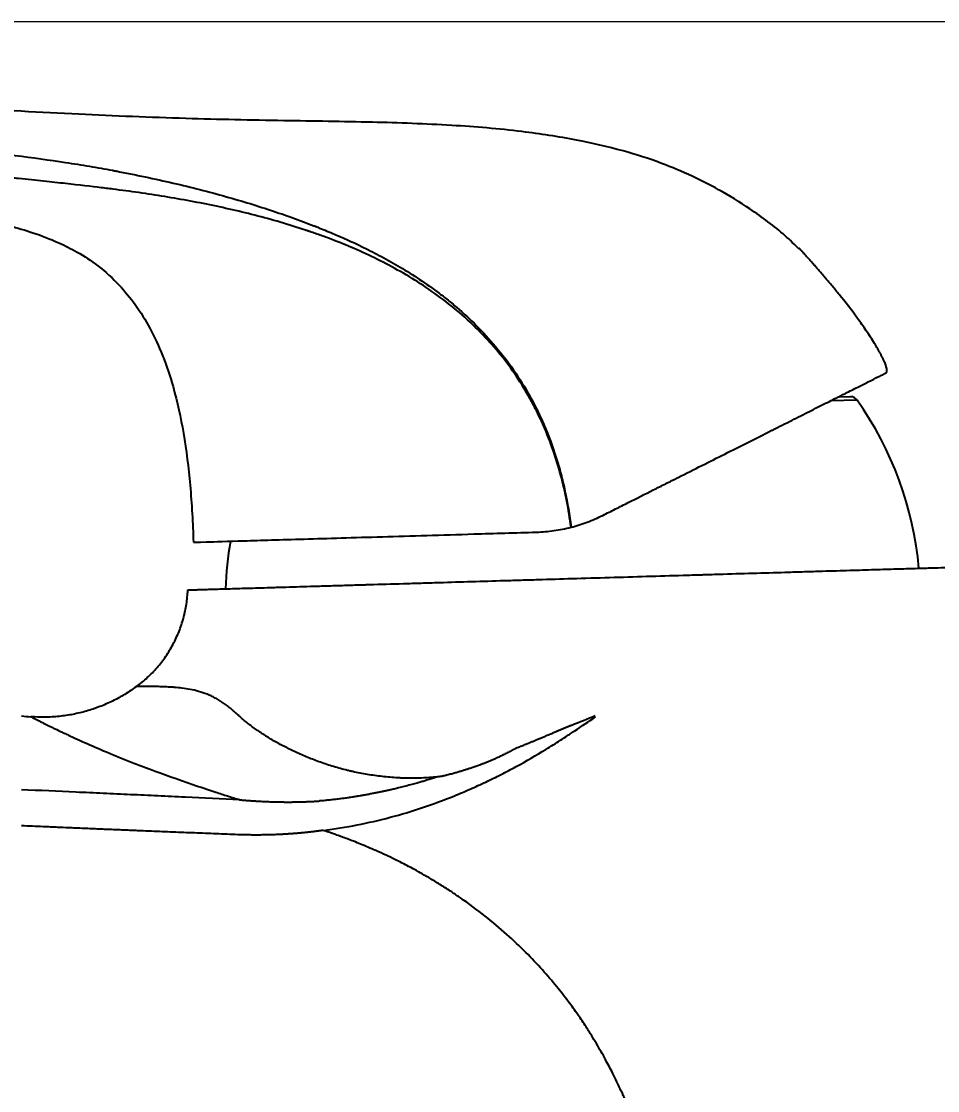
# Model space of a CAD drawing. Extents: x 0 to 790, y 0 to 579.
# Drawn here: x 450.4 to 508.5, y 301.5 to 369.3 of the extents above; entities that cross this region are included whole.
import ezdxf

# ---------------------------------------------------------------- set-up
doc = ezdxf.new("R2010")
doc.units = 0
doc.header["$LTSCALE"] = 10
doc.header["$MEASUREMENT"] = 0
doc.header["$PDMODE"] = 3
doc.header["$PDSIZE"] = -10
doc.layers.get('0').update_dxf_attribs({"linetype": 'CONTINUOUS'})
doc.layers.get('DEFPOINTS').update_dxf_attribs({"linetype": 'CONTINUOUS'})
doc.layers.add('1', color=7, linetype='CONTINUOUS')
doc.styles.add('Daelim Dimension', font='')
doc.styles.get('Daelim Dimension').set_extended_font_data('나눔고딕')
doc.dimstyles.new('DEFAULT', dxfattribs={"dimscale": 2, "dimtxt": 2, "dimasz": 2, "dimexe": 0, "dimexo": 2, "dimgap": 1, "dimtad": 1, "dimdec": 0, "dimzin": 9, "dimdsep": 46, "dimtxsty": 'Daelim Dimension', "dimcen": 0.5, "dimclrd": 5, "dimclre": 5, "dimclrt": 256, "dimadec": 1, "dimazin": 0, "dimtfac": 1, "dimtdec": 0, "dimtix": 1, "dimtmove": 0, "dimatfit": 3, "dimfxl": 1, "dimtolj": 1, "dimtzin": 1, "dimlwd": 9, "dimlwe": 9, "dimarcsym": 0})

# ---------------------------------------------------------------- blocks, each defined once
blk = doc.blocks.new('*D4')
at = {"color": 5, "lineweight": 9, "ltscale": 0.5, "transparency": 16777216}
for p, q in [((407.078, 369.293), (562.227, 369.293)), ((562.227, 238.632), (562.227, 365.293)), ((527.493, 234.632), (562.227, 234.632))]:
    blk.add_line(p, q, dxfattribs=at)
at = {"color": 5, "ltscale": 0.5, "transparency": 16777216}
for points in [[(561.56, 365.293), (562.893, 365.293), (562.227, 369.293)], [(561.56, 238.632), (562.893, 238.632), (562.227, 234.632)]]:
    blk.add_solid(points, dxfattribs=at)
at = {"layer": 'DEFPOINTS', "color": 0, "ltscale": 0.5, "transparency": 16777216}
for p in [(403.078, 369.293), (562.227, 369.293), (523.493, 234.632)]:
    blk.add_point(p, dxfattribs=at)
at = {"color": 7, "lineweight": -3, "ltscale": 0.5, "transparency": 16777216, "insert": (554.526, 301.962), "char_height": 10, "attachment_point": 5, "rotation": 90, "style": 'Daelim Dimension'}
blk.add_mtext('\\A1;134.5', dxfattribs=at)

msp = doc.modelspace()

# ---------------------------------------------------------------- linework, layer by layer
at = {"layer": '1', "color": 7, "linetype": 'Continuous', "lineweight": -3}
for p, q in [((503.416, 345.267), (501.753, 345.218)), ((502.993, 345.479), (502.27, 345.458))]:
    msp.add_line(p, q, dxfattribs=at)
for centre, radius, start, end in [((503.007, 344.98), 0.5, 35.10737, 91.7), ((485.384, 332.591), 22.042, 5.23948, 35.10737), ((485.384, 332.591), 22.042, 170.24926, 178.16052)]:
    msp.add_arc(centre, radius, start, end, dxfattribs=at)
for points, knots in [([(403.435, 369.253), (403.489, 369.242), (403.552, 369.228), (403.626, 369.21), (403.627, 369.21), (403.628, 369.21), (403.629, 369.21), (403.629, 369.21), (403.629, 369.21), (403.629, 369.21), (403.63, 369.209), (403.632, 369.209), (403.636, 369.208), (403.645, 369.206), (403.663, 369.201), (403.701, 369.192), (403.736, 369.183), (403.811, 369.163), (403.866, 369.149), (403.988, 369.115), (404.056, 369.096), (404.205, 369.052), (404.287, 369.028), (404.469, 368.973), (404.568, 368.943), (404.788, 368.875), (404.908, 368.837), (405.172, 368.754), (405.317, 368.708), (405.634, 368.607), (405.808, 368.552), (406.001, 368.491), (406.005, 368.489), (406.01, 368.488), (406.012, 368.487), (406.013, 368.487), (406.013, 368.487), (406.014, 368.487), (406.017, 368.486), (406.026, 368.483), (406.048, 368.476), (406.091, 368.462), (406.179, 368.434), (406.258, 368.409), (406.422, 368.357), (406.537, 368.321), (406.782, 368.243), (406.912, 368.202), (407.187, 368.116), (407.332, 368.071), (407.791, 367.928), (408.13, 367.824), (408.691, 367.653), (408.886, 367.594), (409.296, 367.472), (409.509, 367.408), (409.955, 367.277), (410.187, 367.209), (410.668, 367.07), (410.918, 366.999), (411.436, 366.853), (411.703, 366.778), (412.256, 366.626), (412.542, 366.548), (413.129, 366.39), (413.431, 366.31), (414.052, 366.147), (414.371, 366.065), (415.024, 365.9), (415.358, 365.816), (416.042, 365.648), (416.391, 365.564), (416.76, 365.476), (416.777, 365.472), (416.795, 365.468), (416.802, 365.466), (416.804, 365.466), (416.804, 365.466), (416.804, 365.466), (416.804, 365.466), (416.805, 365.465), (416.806, 365.465), (416.817, 365.463), (416.845, 365.456), (416.908, 365.441), (417.036, 365.411), (417.298, 365.349), (417.691, 365.258), (418.023, 365.183), (418.366, 365.105), (418.542, 365.066), (419.085, 364.946), (419.467, 364.863), (420.066, 364.735), (420.27, 364.692), (420.687, 364.606), (420.9, 364.562), (421.551, 364.429), (422.002, 364.34), (422.944, 364.157), (423.435, 364.065), (424.453, 363.878), (424.981, 363.784), (425.802, 363.643), (426.08, 363.595), (426.645, 363.501), (426.932, 363.454), (427.808, 363.313), (428.411, 363.219), (429.654, 363.034), (430.296, 362.942), (431.618, 362.761), (432.299, 362.672), (433.342, 362.543), (433.694, 362.5), (434.233, 362.437), (434.414, 362.416), (434.689, 362.385), (434.781, 362.374), (434.967, 362.353), (435.061, 362.343), (435.343, 362.312), (435.724, 362.27), (436.298, 362.209), (436.674, 362.169), (436.951, 362.14), (437.043, 362.131), (437.223, 362.112), (437.312, 362.103), (437.752, 362.057), (438.085, 362.024), (438.724, 361.959), (439.03, 361.929), (439.626, 361.87), (439.916, 361.842), (440.493, 361.787), (440.781, 361.759), (441.222, 361.717), (441.37, 361.703), (441.673, 361.674), (441.827, 361.659), (442.297, 361.614), (442.62, 361.583), (442.972, 361.549), (443.003, 361.546), (443.037, 361.543), (443.05, 361.542), (443.055, 361.541), (443.058, 361.541), (443.065, 361.54), (443.108, 361.536), (443.228, 361.525), (443.498, 361.499), (443.73, 361.476), (444.194, 361.43), (444.813, 361.369), (445.424, 361.306), (446.028, 361.244), (446.326, 361.212), (447.21, 361.118), (447.785, 361.054), (448.914, 360.924), (449.468, 360.857), (451.109, 360.651), (452.173, 360.504), (453.716, 360.269), (454.221, 360.188), (455.211, 360.021), (455.697, 359.934), (456.202, 359.839), (456.233, 359.833), (456.264, 359.827), (456.265, 359.827), (456.265, 359.827), (456.266, 359.827), (456.267, 359.827), (456.27, 359.826), (456.278, 359.825), (456.295, 359.821), (456.33, 359.815), (456.439, 359.794), (456.696, 359.744), (457.245, 359.637), (457.707, 359.543), (458.623, 359.353), (459.22, 359.222), (460.389, 358.955), (460.961, 358.817), (462.078, 358.535), (462.624, 358.39), (463.69, 358.095), (464.21, 357.944), (465.224, 357.635), (465.719, 357.478), (466.683, 357.158), (467.153, 356.996), (468.068, 356.666), (468.513, 356.499), (468.973, 356.32), (469.004, 356.308), (469.036, 356.296), (469.042, 356.293), (469.045, 356.292), (469.046, 356.292), (469.046, 356.292), (469.047, 356.291), (469.047, 356.291), (469.052, 356.289), (469.066, 356.284), (469.117, 356.264), (469.24, 356.215), (469.507, 356.109), (469.743, 356.012), (470.225, 355.812), (470.558, 355.67), (471.247, 355.362), (471.603, 355.198), (472.335, 354.844), (472.711, 354.654), (473.481, 354.245), (473.875, 354.027), (474.678, 353.555), (475.087, 353.303), (475.914, 352.759), (476.332, 352.468), (476.963, 351.998), (477.173, 351.836), (477.595, 351.499), (477.806, 351.325), (478.437, 350.784), (478.856, 350.398), (479.681, 349.573), (480.087, 349.134), (480.874, 348.198), (481.256, 347.701), (481.984, 346.649), (482.331, 346.094), (482.819, 345.216), (482.976, 344.916), (483.278, 344.301), (483.422, 343.987), (483.837, 343.021), (484.087, 342.35), (484.419, 341.305), (484.522, 340.95), (484.712, 340.23), (484.8, 339.864), (485.04, 338.75), (485.169, 337.986), (485.267, 337.204)], [0, 0, 0, 0, 0.008068, 0.008068, 0.008132, 0.008165, 0.008173, 0.008173, 0.008181, 0.008181, 0.008197, 0.008326, 0.008584, 0.009101, 0.010134, 0.012201, 0.016334, 0.016334, 0.0246, 0.0246, 0.032866, 0.032866, 0.041132, 0.041132, 0.049398, 0.049398, 0.057664, 0.057664, 0.06593, 0.06593, 0.074197, 0.074197, 0.074326, 0.07439, 0.074406, 0.074406, 0.074423, 0.074423, 0.074455, 0.074713, 0.07523, 0.076263, 0.07833, 0.082463, 0.082463, 0.090729, 0.090729, 0.098995, 0.098995, 0.107261, 0.107261, 0.123793, 0.123793, 0.132059, 0.132059, 0.140325, 0.140325, 0.148591, 0.148591, 0.156858, 0.156858, 0.165124, 0.165124, 0.17339, 0.17339, 0.181656, 0.181656, 0.189922, 0.189922, 0.198188, 0.198188, 0.206454, 0.206454, 0.206712, 0.206842, 0.206874, 0.206878, 0.206878, 0.206882, 0.206882, 0.20689, 0.206906, 0.206971, 0.207487, 0.208521, 0.210587, 0.21472, 0.222986, 0.231252, 0.231252, 0.239519, 0.239519, 0.256051, 0.256051, 0.264317, 0.264317, 0.272583, 0.272583, 0.289115, 0.289115, 0.305647, 0.305647, 0.32218, 0.32218, 0.330446, 0.330446, 0.338712, 0.338712, 0.355244, 0.355244, 0.371776, 0.371776, 0.388308, 0.388308, 0.396575, 0.396575, 0.400708, 0.400708, 0.402774, 0.402774, 0.404841, 0.404841, 0.408974, 0.413107, 0.41724, 0.41724, 0.419306, 0.419306, 0.421373, 0.421373, 0.429639, 0.429639, 0.437905, 0.437905, 0.446171, 0.446171, 0.454437, 0.454437, 0.45857, 0.45857, 0.462703, 0.462703, 0.470969, 0.470969, 0.471486, 0.471744, 0.471809, 0.471809, 0.471874, 0.471874, 0.472003, 0.473036, 0.475102, 0.479236, 0.479236, 0.487502, 0.495768, 0.495768, 0.504034, 0.504034, 0.520566, 0.520566, 0.537098, 0.537098, 0.570163, 0.570163, 0.586695, 0.586695, 0.603227, 0.603227, 0.60426, 0.604293, 0.604293, 0.604301, 0.604301, 0.604309, 0.604325, 0.60439, 0.604519, 0.604777, 0.605294, 0.60736, 0.611493, 0.619759, 0.619759, 0.636291, 0.636291, 0.652824, 0.652824, 0.669356, 0.669356, 0.685888, 0.685888, 0.70242, 0.70242, 0.718953, 0.718953, 0.735485, 0.735485, 0.736518, 0.736647, 0.736712, 0.736744, 0.73676, 0.73676, 0.736768, 0.736768, 0.736776, 0.737035, 0.737551, 0.739618, 0.743751, 0.752017, 0.752017, 0.768549, 0.768549, 0.785081, 0.785081, 0.801614, 0.801614, 0.818146, 0.818146, 0.834678, 0.834678, 0.85121, 0.85121, 0.859476, 0.859476, 0.867742, 0.867742, 0.884275, 0.884275, 0.900807, 0.900807, 0.917339, 0.917339, 0.933871, 0.933871, 0.942137, 0.942137, 0.950403, 0.950403, 0.966936, 0.966936, 0.975202, 0.975202, 0.983468, 0.983468, 1, 1, 1, 1]), ([(485.265, 337.204), (485.193, 337.758), (485.103, 338.31), (484.889, 339.408), (484.763, 339.954), (484.474, 341.034), (484.31, 341.569), (483.942, 342.625), (483.737, 343.146), (483.4, 343.914), (483.282, 344.167), (483.036, 344.669), (482.651, 345.415), (482.22, 346.135), (481.605, 347.069), (481.114, 347.749), (480.582, 348.397), (480.309, 348.715), (480.193, 348.846), (480.065, 348.989), (480.024, 349.034), (480.003, 349.057), (479.993, 349.068), (479.988, 349.073), (479.986, 349.075), (479.985, 349.076), (479.985, 349.077), (479.984, 349.078), (479.931, 349.136), (479.46, 349.644), (478.97, 350.121), (478.074, 350.921), (477.614, 351.297), (476.679, 352.005), (476.203, 352.337), (475.241, 352.959), (474.755, 353.249), (473.779, 353.794), (473.289, 354.049), (472.309, 354.525), (471.819, 354.748), (470.843, 355.164), (470.356, 355.358), (469.631, 355.63), (469.39, 355.718), (469.029, 355.845), (468.85, 355.907), (468.667, 355.97), (468.601, 355.992), (468.595, 355.994), (468.591, 355.995), (468.59, 355.995), (468.589, 355.996), (468.589, 355.996), (468.58, 355.999), (468.555, 356.007), (468.497, 356.027), (467.918, 356.22), (467.352, 356.395), (466.281, 356.708), (465.743, 356.855), (464.125, 357.272), (463.038, 357.516), (460.859, 357.949), (459.765, 358.139), (458.125, 358.39), (457.578, 358.468), (456.758, 358.579), (456.348, 358.632), (455.87, 358.691), (455.648, 358.718), (455.561, 358.728), (455.543, 358.731), (455.542, 358.731), (455.541, 358.731), (455.541, 358.731), (455.541, 358.731), (455.541, 358.731), (455.539, 358.731), (455.535, 358.732), (455.527, 358.733), (455.5, 358.736), (454.853, 358.813), (454.079, 358.905), (452.77, 359.052), (452.303, 359.103), (451.307, 359.208), (450.779, 359.262), (449.941, 359.345), (449.654, 359.373), (449.065, 359.43), (448.462, 359.487), (447.827, 359.544), (447.176, 359.603), (446.842, 359.633), (445.817, 359.722), (445.101, 359.783), (443.987, 359.877), (443.419, 359.925), (442.738, 359.982), (442.418, 360.008), (442.282, 360.019), (442.242, 360.023), (442.226, 360.024), (442.222, 360.024), (442.221, 360.024), (442.22, 360.024), (442.22, 360.024), (442.22, 360.024), (442.22, 360.024), (442.22, 360.024), (442.219, 360.024), (442.211, 360.025), (442.087, 360.035), (441.897, 360.051), (441.542, 360.081), (441.408, 360.092), (441.112, 360.117), (440.949, 360.13), (440.593, 360.16), (440.399, 360.177), (440.086, 360.204), (439.978, 360.213), (439.753, 360.232), (439.636, 360.242), (439.395, 360.264), (439.27, 360.275), (439.014, 360.297), (438.882, 360.309), (438.611, 360.333), (438.472, 360.346), (438.188, 360.372), (438.044, 360.385), (437.75, 360.412), (437.601, 360.426), (437.375, 360.447), (437.299, 360.454), (437.147, 360.468), (437.071, 360.475), (436.842, 360.496), (436.688, 360.511), (436.376, 360.54), (436.218, 360.555), (435.976, 360.579), (435.894, 360.587), (435.73, 360.603), (435.646, 360.611), (435.393, 360.636), (435.046, 360.67), (434.685, 360.708), (434.317, 360.746), (434.129, 360.766), (433.559, 360.827), (433.166, 360.871), (432.353, 360.965), (431.933, 361.015), (431.065, 361.123), (430.619, 361.18), (429.929, 361.272), (429.696, 361.303), (429.342, 361.352), (429.164, 361.377), (428.98, 361.403), (428.914, 361.412), (428.907, 361.413), (428.904, 361.414), (428.902, 361.414), (428.901, 361.414), (428.901, 361.414), (428.901, 361.414), (428.901, 361.414), (428.896, 361.415), (428.88, 361.417), (428.845, 361.422), (428.49, 361.472), (428.149, 361.522), (427.513, 361.617), (427.198, 361.665), (426.264, 361.809), (425.655, 361.907), (424.465, 362.107), (423.883, 362.208), (423.03, 362.36), (422.749, 362.411), (422.194, 362.514), (421.92, 362.565), (421.379, 362.669), (421.112, 362.72), (420.584, 362.824), (420.324, 362.876), (419.81, 362.979), (419.304, 363.083), (418.563, 363.239), (418.084, 363.342), (417.611, 363.445), (417.146, 363.548), (416.695, 363.649), (416.362, 363.725), (416.197, 363.763), (416.007, 363.807), (415.919, 363.827), (415.882, 363.836), (415.871, 363.839), (415.866, 363.84), (415.865, 363.84), (415.865, 363.84), (415.865, 363.84), (415.865, 363.84), (415.864, 363.84), (415.86, 363.841), (415.835, 363.847), (415.47, 363.932), (415.113, 364.017), (414.456, 364.175), (414.134, 364.254), (413.504, 364.411), (413.195, 364.489), (412.593, 364.644), (412.299, 364.721), (411.725, 364.872), (411.446, 364.947), (410.902, 365.095), (410.638, 365.168), (410.125, 365.311), (409.877, 365.381), (409.396, 365.519), (409.163, 365.586), (408.715, 365.717), (408.499, 365.781), (408.083, 365.905), (407.883, 365.966), (407.5, 366.082), (407.316, 366.139), (406.965, 366.248), (406.797, 366.3), (406.316, 366.452), (406.026, 366.545), (405.631, 366.674), (405.506, 366.714), (405.328, 366.773), (405.241, 366.802), (405.144, 366.834), (405.097, 366.85), (405.075, 366.857), (405.066, 366.86), (405.063, 366.861), (405.062, 366.861), (405.062, 366.861), (405.062, 366.861), (405.061, 366.861), (405.061, 366.861), (405.06, 366.862), (405.053, 366.864), (404.849, 366.932), (404.664, 366.994), (404.335, 367.104), (404.185, 367.155), (403.911, 367.247), (403.787, 367.29), (403.559, 367.367), (403.455, 367.403), (403.266, 367.468), (403.18, 367.498), (403.024, 367.552), (402.953, 367.577), (402.823, 367.622), (402.765, 367.643), (402.686, 367.67), (402.649, 367.683), (402.608, 367.697), (402.589, 367.703), (402.579, 367.707), (402.575, 367.708), (402.573, 367.709), (402.573, 367.709), (402.572, 367.709), (402.572, 367.709), (402.572, 367.709), (402.572, 367.709), (402.572, 367.709), (402.57, 367.71), (402.526, 367.724), (402.486, 367.738), (402.412, 367.761), (402.378, 367.772), (402.283, 367.802), (402.229, 367.819), (402.135, 367.847), (402.095, 367.859), (402.043, 367.874), (402.027, 367.879), (402.006, 367.884), (401.996, 367.887), (401.985, 367.889), (401.979, 367.89), (401.977, 367.891), (401.976, 367.891), (401.975, 367.891), (401.975, 367.891), (401.975, 367.891), (401.975, 367.891), (401.975, 367.891), (401.975, 367.891), (401.975, 367.891), (401.974, 367.891), (401.961, 367.894), (401.938, 367.896), (401.919, 367.896), (401.893, 367.893), (401.878, 367.89), (401.854, 367.884), (401.844, 367.881), (401.831, 367.878), (401.827, 367.877), (401.82, 367.876), (401.817, 367.875), (401.809, 367.874), (401.804, 367.874), (401.798, 367.874), (401.795, 367.874), (401.792, 367.873), (401.792, 367.872), (401.792, 367.871), (401.792, 367.87), (401.792, 367.869), (401.792, 367.869), (401.792, 367.869)], [0, 0, 0, 0, 0.015626, 0.015626, 0.031253, 0.031253, 0.046879, 0.046879, 0.062506, 0.062506, 0.070319, 0.070319, 0.078132, 0.093758, 0.093758, 0.109385, 0.117198, 0.117198, 0.121105, 0.122081, 0.12257, 0.122814, 0.122936, 0.122997, 0.123012, 0.123012, 0.123027, 0.123027, 0.123058, 0.125011, 0.140638, 0.140638, 0.156264, 0.156264, 0.17189, 0.17189, 0.187517, 0.187517, 0.203143, 0.203143, 0.21877, 0.21877, 0.234396, 0.234396, 0.242209, 0.242209, 0.246116, 0.248069, 0.248191, 0.248252, 0.248283, 0.248298, 0.248298, 0.248313, 0.248313, 0.248557, 0.249046, 0.250022, 0.265649, 0.265649, 0.281275, 0.281275, 0.312528, 0.312528, 0.343781, 0.343781, 0.359407, 0.359407, 0.36722, 0.371127, 0.37308, 0.373568, 0.373599, 0.373607, 0.373607, 0.37361, 0.37361, 0.373614, 0.373629, 0.373691, 0.373813, 0.374057, 0.375033, 0.406286, 0.406286, 0.421913, 0.421913, 0.437539, 0.437539, 0.445352, 0.445352, 0.453165, 0.460979, 0.460979, 0.468792, 0.468792, 0.484418, 0.484418, 0.492231, 0.496138, 0.498091, 0.49858, 0.498824, 0.498885, 0.4989, 0.498904, 0.498904, 0.498906, 0.498906, 0.498908, 0.498915, 0.498946, 0.499068, 0.500045, 0.515671, 0.515671, 0.523484, 0.523484, 0.531297, 0.531297, 0.539111, 0.539111, 0.543017, 0.543017, 0.546924, 0.546924, 0.55083, 0.55083, 0.554737, 0.554737, 0.558644, 0.558644, 0.56255, 0.56255, 0.566457, 0.566457, 0.56841, 0.56841, 0.570363, 0.570363, 0.57427, 0.57427, 0.578177, 0.578177, 0.58013, 0.58013, 0.582083, 0.582083, 0.58599, 0.589896, 0.589896, 0.593803, 0.593803, 0.601616, 0.601616, 0.609429, 0.609429, 0.617243, 0.617243, 0.621149, 0.621149, 0.623102, 0.624079, 0.62414, 0.624171, 0.624186, 0.624194, 0.624197, 0.624199, 0.624199, 0.624201, 0.624201, 0.624323, 0.624567, 0.625056, 0.632869, 0.632869, 0.640682, 0.640682, 0.656309, 0.656309, 0.671935, 0.671935, 0.679748, 0.679748, 0.687561, 0.687561, 0.695374, 0.695374, 0.703188, 0.703188, 0.711001, 0.718814, 0.726627, 0.726627, 0.73444, 0.742254, 0.742254, 0.74616, 0.748114, 0.74909, 0.749334, 0.749456, 0.749487, 0.749495, 0.749495, 0.749498, 0.749498, 0.749502, 0.749517, 0.749579, 0.750067, 0.75788, 0.75788, 0.765693, 0.765693, 0.773506, 0.773506, 0.78132, 0.78132, 0.789133, 0.789133, 0.796946, 0.796946, 0.804759, 0.804759, 0.812572, 0.812572, 0.820386, 0.820386, 0.828199, 0.828199, 0.836012, 0.836012, 0.843825, 0.843825, 0.859452, 0.859452, 0.867265, 0.867265, 0.871171, 0.873125, 0.874101, 0.87459, 0.874712, 0.874773, 0.874788, 0.874792, 0.874792, 0.874796, 0.874796, 0.874803, 0.874834, 0.875078, 0.882891, 0.882891, 0.890704, 0.890704, 0.898518, 0.898518, 0.906331, 0.906331, 0.914144, 0.914144, 0.921957, 0.921957, 0.92977, 0.92977, 0.933677, 0.93563, 0.936607, 0.937095, 0.937339, 0.9374, 0.937431, 0.937439, 0.937441, 0.937441, 0.937442, 0.937446, 0.937461, 0.937584, 0.94149, 0.94149, 0.945397, 0.945397, 0.95321, 0.95321, 0.961023, 0.961023, 0.96493, 0.96493, 0.966883, 0.96786, 0.968348, 0.968592, 0.968714, 0.968745, 0.96876, 0.968764, 0.968764, 0.968766, 0.968766, 0.968768, 0.968775, 0.968836, 0.97079, 0.972743, 0.972743, 0.97665, 0.97665, 0.980556, 0.980556, 0.982509, 0.982509, 0.984463, 0.984463, 0.988369, 0.988369, 0.992276, 0.992276, 0.996183, 0.996183, 0.998136, 0.998136, 1, 1, 1, 1]), ([(401.83, 367.887), (402.022, 367.369), (402.561, 366.24), (403.821, 364.694), (405.467, 363.305), (407.552, 362.048), (410.08, 360.97), (413.043, 360.086), (416.737, 359.309), (421.159, 358.726), (426.149, 358.352), (430.966, 358.14), (434.856, 358.003), (437.804, 357.858), (439.906, 357.722), (441.835, 357.566), (443.747, 357.371), (445.753, 357.112), (447.74, 356.776), (449.563, 356.363), (451.2, 355.885), (452.638, 355.336), (454.021, 354.641), (455.345, 353.773), (456.588, 352.645), (457.683, 351.298), (458.606, 349.805), (459.406, 348.059), (460.146, 345.833), (460.744, 343.081), (461.143, 339.773), (461.281, 337.461), (461.307, 336.249)], [0, 0, 0, 0, 0.021371, 0.049271, 0.077381, 0.105685, 0.144565, 0.185017, 0.226945, 0.292733, 0.36005, 0.423453, 0.482129, 0.512944, 0.539392, 0.564888, 0.588933, 0.614897, 0.644324, 0.668072, 0.688281, 0.711276, 0.728412, 0.748981, 0.773285, 0.794012, 0.816976, 0.842062, 0.869276, 0.908947, 0.952469, 1, 1, 1, 1]), ([(499.741, 354.839), (499.451, 355.136), (498.478, 356.07), (496.761, 357.338), (494.771, 358.572), (492.891, 359.527), (490.872, 360.37), (488.423, 361.155), (485.465, 361.834), (481.838, 362.383), (477.513, 362.743), (472.469, 362.919), (466.844, 362.987), (460.638, 363.117), (453.871, 363.391), (446.008, 363.827), (438.003, 364.418), (429.853, 365.146), (422.097, 365.956), (416.767, 366.69), (414.013, 367.11)], [0, 0, 0, 0, 0.014154, 0.046099, 0.072606, 0.094101, 0.11805, 0.147276, 0.181823, 0.221637, 0.272493, 0.329962, 0.394015, 0.464668, 0.542009, 0.625331, 0.73367, 0.816187, 0.904867, 1, 1, 1, 1]), ([(502.268, 351.971), (502.124, 352.146), (501.981, 352.318), (501.769, 352.573), (501.698, 352.657), (501.557, 352.825), (501.487, 352.908), (501.383, 353.032), (501.348, 353.073), (501.278, 353.155), (501.244, 353.195), (501.141, 353.315), (501.074, 353.394), (500.942, 353.547), (500.877, 353.622), (500.751, 353.769), (500.688, 353.84), (500.567, 353.979), (500.508, 354.046), (500.436, 354.128), (500.422, 354.144), (500.393, 354.176), (500.379, 354.192), (500.337, 354.239), (500.31, 354.27), (500.231, 354.359), (500.181, 354.415), (500.088, 354.519), (500.044, 354.568), (499.983, 354.635), (499.964, 354.656), (499.928, 354.696), (499.911, 354.715), (499.863, 354.767), (499.836, 354.797), (499.803, 354.834), (499.793, 354.845), (499.78, 354.859), (499.776, 354.863), (499.769, 354.871), (499.765, 354.875), (499.751, 354.89), (499.745, 354.897), (499.744, 354.897), (499.744, 354.897)], [0, 0, 0, 0, 0.124687, 0.124687, 0.187031, 0.187031, 0.249375, 0.249375, 0.280547, 0.280547, 0.311719, 0.311719, 0.374062, 0.374062, 0.436406, 0.436406, 0.49875, 0.49875, 0.561093, 0.561093, 0.576679, 0.576679, 0.592265, 0.592265, 0.623437, 0.623437, 0.685781, 0.685781, 0.748124, 0.748124, 0.779296, 0.779296, 0.810468, 0.810468, 0.872812, 0.872812, 0.903984, 0.903984, 0.91957, 0.91957, 0.935156, 0.935156, 0.997499, 1, 1, 1, 1]), ([(504.516, 348.866), (504.43, 349.001), (504.343, 349.135), (504.168, 349.403), (503.901, 349.802), (503.626, 350.194), (503.065, 350.971), (502.674, 351.477), (502.268, 351.971)], [0, 0, 0, 0, 0.125, 0.125, 0.25, 0.5, 0.5, 1, 1, 1, 1]), ([(505.244, 346.994), (505.268, 347.006), (505.285, 347.028), (505.299, 347.077), (505.302, 347.096), (505.304, 347.128), (505.304, 347.139), (505.303, 347.164), (505.302, 347.176), (505.295, 347.242), (505.283, 347.304), (505.258, 347.392), (505.253, 347.41), (505.241, 347.448), (505.234, 347.467), (505.214, 347.527), (505.199, 347.568), (505.148, 347.698), (505.108, 347.79), (505.055, 347.902), (505.049, 347.914), (505.037, 347.94), (505.031, 347.952), (505.012, 347.991), (505, 348.016), (504.961, 348.094), (504.906, 348.199), (504.847, 348.308), (504.801, 348.39), (504.785, 348.418), (504.753, 348.473), (504.737, 348.501), (504.655, 348.642), (504.587, 348.754), (504.516, 348.866)], [0, 0, 0, 0, 0.125, 0.125, 0.1875, 0.1875, 0.21875, 0.21875, 0.25, 0.25, 0.375, 0.375, 0.40625, 0.40625, 0.4375, 0.4375, 0.5, 0.5, 0.625, 0.625, 0.640625, 0.640625, 0.65625, 0.65625, 0.6875, 0.6875, 0.75, 0.8125, 0.8125, 0.84375, 0.84375, 0.875, 0.875, 1, 1, 1, 1]), ([(487.277, 337.957), (487.548, 338.094), (487.819, 338.23), (488.357, 338.501), (488.626, 338.635), (489.427, 339.039), (489.958, 339.305), (490.747, 339.702), (491.009, 339.834), (491.401, 340.031), (491.596, 340.129), (491.791, 340.227), (491.92, 340.293), (491.985, 340.325), (492.567, 340.618), (493.072, 340.872), (494.06, 341.369), (494.544, 341.612), (495.489, 342.087), (496.413, 342.552), (497.294, 342.995), (497.777, 343.238), (497.83, 343.265), (497.937, 343.319), (498.096, 343.399), (498.461, 343.582), (498.766, 343.735), (499.362, 344.035), (499.744, 344.227), (500.476, 344.595), (500.826, 344.772), (501.495, 345.108), (501.814, 345.269), (502.193, 345.459), (502.267, 345.497), (502.378, 345.552), (502.414, 345.571), (502.487, 345.607), (502.667, 345.697), (502.839, 345.784), (503.238, 345.984), (503.484, 346.108), (503.939, 346.337), (504.147, 346.442), (504.526, 346.633), (504.697, 346.719), (504.924, 346.833), (504.995, 346.868), (505.078, 346.91), (505.094, 346.918), (505.126, 346.934), (505.141, 346.942), (505.187, 346.965), (505.216, 346.98), (505.244, 346.994)], [0, 0, 0, 0, 0.03125, 0.03125, 0.0625, 0.0625, 0.125, 0.125, 0.15625, 0.15625, 0.171875, 0.179688, 0.179688, 0.1875, 0.1875, 0.25, 0.25, 0.3125, 0.3125, 0.375, 0.4375, 0.4375, 0.445313, 0.445313, 0.453125, 0.46875, 0.5, 0.5, 0.5625, 0.5625, 0.625, 0.625, 0.6875, 0.6875, 0.703125, 0.703125, 0.710938, 0.710938, 0.71875, 0.75, 0.75, 0.8125, 0.8125, 0.875, 0.875, 0.9375, 0.9375, 0.96875, 0.96875, 0.976563, 0.976563, 0.984375, 0.984375, 1, 1, 1, 1]), ([(485.267, 337.204), (485.616, 337.294), (485.959, 337.401), (486.628, 337.653), (486.956, 337.796), (487.277, 337.957)], [0, 0, 0, 0, 0.5, 0.5, 1, 1, 1, 1]), ([(483.08, 336.895), (483.449, 336.906), (483.816, 336.937), (484.544, 337.04), (484.906, 337.112), (485.265, 337.204)], [0, 0, 0, 0, 0.5, 0.5, 1, 1, 1, 1]), ([(461.307, 336.249), (461.307, 336.249), (461.857, 336.265), (464.283, 336.337), (468.137, 336.452), (473.167, 336.601), (478.326, 336.754), (481.734, 336.855), (483.08, 336.895)], [0, 0, 0, 0, 0.176987, 0.354132, 0.531276, 0.708421, 0.885566, 1, 1, 1, 1]), ([(485.611, 333.959), (486.414, 333.983), (487.21, 334.006), (488.79, 334.053), (489.572, 334.076), (491.125, 334.122), (491.895, 334.145), (492.848, 334.174), (493.134, 334.182), (493.418, 334.19), (493.608, 334.196), (493.702, 334.199), (494.173, 334.213), (494.544, 334.224), (495.645, 334.257), (496.359, 334.278), (497.749, 334.319), (498.426, 334.339), (499.412, 334.368), (499.736, 334.378), (500.214, 334.392), (500.373, 334.397), (500.687, 334.406), (500.842, 334.411), (501.609, 334.434), (502.193, 334.451), (503.303, 334.484), (503.829, 334.499), (504.824, 334.529), (505.292, 334.543), (505.787, 334.558), (505.841, 334.559), (505.949, 334.562), (506.002, 334.564), (506.161, 334.569), (506.265, 334.572), (506.568, 334.581), (506.762, 334.586), (507.315, 334.603), (507.982, 334.623), (508.509, 334.638), (508.85, 334.648), (508.955, 334.652), (509.075, 334.655), (509.099, 334.656), (509.144, 334.657), (509.211, 334.659), (509.272, 334.661), (509.464, 334.667), (509.579, 334.67), (509.733, 334.675), (509.771, 334.676), (509.771, 334.676)], [0, 0, 0, 0, 0.0625, 0.0625, 0.125, 0.125, 0.1875, 0.1875, 0.203125, 0.210938, 0.210938, 0.21875, 0.21875, 0.25, 0.25, 0.3125, 0.3125, 0.375, 0.375, 0.40625, 0.40625, 0.421875, 0.421875, 0.4375, 0.4375, 0.5, 0.5, 0.5625, 0.5625, 0.625, 0.625, 0.632812, 0.632812, 0.640625, 0.640625, 0.65625, 0.65625, 0.6875, 0.6875, 0.75, 0.8125, 0.8125, 0.84375, 0.84375, 0.851562, 0.851562, 0.859375, 0.875, 0.875, 0.9375, 0.9375, 1, 1, 1, 1]), ([(472.738, 333.577), (473.445, 333.598), (474.17, 333.619), (475.282, 333.652), (475.657, 333.663), (476.414, 333.686), (476.796, 333.697), (477.182, 333.709)], [0, 0, 0, 0, 0.5, 0.5, 0.75, 0.75, 1, 1, 1, 1]), ([(477.182, 333.709), (477.852, 333.728), (479.209, 333.769), (480.601, 333.81), (481.658, 333.841), (482.012, 333.852), (482.547, 333.868), (482.726, 333.873), (483.085, 333.884), (483.265, 333.889), (484.165, 333.916), (484.887, 333.937), (485.611, 333.959)], [0, 0, 0, 0, 0.25, 0.5, 0.5, 0.625, 0.625, 0.6875, 0.6875, 0.75, 0.75, 1, 1, 1, 1]), ([(457.694, 327.094), (457.938, 327.273), (458.169, 327.464), (458.607, 327.868), (458.814, 328.082), (459.204, 328.533), (459.388, 328.77), (459.644, 329.143), (459.725, 329.27), (459.88, 329.526), (459.954, 329.656), (460.164, 330.051), (460.289, 330.321), (460.509, 330.876), (460.603, 331.16), (460.702, 331.524), (460.721, 331.597), (460.756, 331.743), (460.806, 331.963), (460.846, 332.184), (460.914, 332.628), (460.943, 332.927), (460.955, 333.227)], [0, 0, 0, 0, 0.125, 0.125, 0.25, 0.25, 0.375, 0.375, 0.4375, 0.4375, 0.5, 0.5, 0.625, 0.625, 0.75, 0.75, 0.78125, 0.78125, 0.8125, 0.875, 0.875, 1, 1, 1, 1]), ([(460.955, 333.227), (460.955, 333.227), (460.998, 333.228), (461.169, 333.233), (461.296, 333.237), (461.463, 333.242)], [0, 0, 0, 0, 0.5, 0.5, 1, 1, 1, 1]), ([(461.463, 333.242), (461.548, 333.245), (461.737, 333.25), (461.969, 333.257), (462.159, 333.263), (462.225, 333.265), (462.329, 333.268), (462.364, 333.269), (462.435, 333.271), (462.617, 333.276), (462.813, 333.282), (463.147, 333.292), (463.499, 333.303), (463.889, 333.314), (464.502, 333.332), (464.947, 333.345), (465.673, 333.367), (465.924, 333.374), (466.251, 333.384), (466.316, 333.386), (466.449, 333.39), (466.649, 333.396), (466.854, 333.402), (467.545, 333.423), (468.126, 333.44), (469.041, 333.467), (469.665, 333.486), (470.644, 333.515), (471.325, 333.535), (471.847, 333.55), (472.023, 333.555), (472.289, 333.563), (472.379, 333.566), (472.558, 333.571), (472.648, 333.574), (472.738, 333.577)], [0, 0, 0, 0, 0.0625, 0.125, 0.125, 0.15625, 0.15625, 0.171875, 0.171875, 0.1875, 0.25, 0.25, 0.3125, 0.375, 0.375, 0.5, 0.5, 0.5625, 0.5625, 0.578125, 0.578125, 0.59375, 0.625, 0.625, 0.75, 0.75, 0.8125, 0.875, 0.9375, 0.9375, 0.96875, 0.96875, 0.984375, 0.984375, 1, 1, 1, 1]), ([(457.694, 327.094), (457.456, 326.919), (457.211, 326.755), (456.707, 326.45), (456.449, 326.309), (455.919, 326.049), (455.647, 325.93), (455.299, 325.796), (455.229, 325.77), (455.089, 325.719), (455.019, 325.695), (454.807, 325.624), (454.666, 325.581), (454.24, 325.459), (453.953, 325.391), (453.375, 325.279), (453.084, 325.236), (452.642, 325.191), (452.495, 325.18), (452.272, 325.167), (452.198, 325.164), (452.049, 325.158), (451.974, 325.157), (451.601, 325.152), (451.303, 325.162), (451.006, 325.185)], [0, 0, 0, 0, 0.125, 0.125, 0.25, 0.25, 0.375, 0.375, 0.40625, 0.40625, 0.4375, 0.4375, 0.5, 0.5, 0.625, 0.625, 0.75, 0.75, 0.8125, 0.8125, 0.84375, 0.84375, 0.875, 0.875, 1, 1, 1, 1]), ([(463.841, 325.563), (463.84, 325.564), (463.839, 325.565), (463.836, 325.567), (463.832, 325.571), (463.823, 325.578), (463.805, 325.594), (463.769, 325.625), (463.697, 325.686), (463.552, 325.805), (463.426, 325.901), (463.173, 326.085), (463.003, 326.196), (462.788, 326.321), (462.744, 326.345), (462.658, 326.392), (462.527, 326.46), (462.395, 326.521), (462.129, 326.634), (461.951, 326.698), (461.594, 326.807), (461.415, 326.852), (461.061, 326.927), (460.886, 326.957), (460.543, 327.004), (460.376, 327.023), (460.132, 327.044), (460.051, 327.051), (459.894, 327.061), (459.738, 327.071), (459.589, 327.077), (459.442, 327.083), (459.371, 327.085), (459.161, 327.091), (459.028, 327.093), (458.777, 327.096), (458.66, 327.096), (458.496, 327.097), (458.444, 327.097), (458.369, 327.097), (458.345, 327.097), (458.298, 327.097), (458.274, 327.097), (458.206, 327.096), (458.163, 327.096), (458.083, 327.095), (458.045, 327.095), (457.94, 327.094), (457.882, 327.093), (457.788, 327.093), (457.753, 327.093), (457.706, 327.094), (457.694, 327.094), (457.694, 327.094)], [0, 0, 0, 0, 0.000488, 0.000488, 0.000977, 0.001953, 0.003906, 0.007813, 0.015625, 0.03125, 0.0625, 0.0625, 0.125, 0.125, 0.140625, 0.140625, 0.15625, 0.1875, 0.1875, 0.25, 0.25, 0.3125, 0.3125, 0.375, 0.375, 0.4375, 0.4375, 0.46875, 0.46875, 0.5, 0.53125, 0.53125, 0.5625, 0.5625, 0.625, 0.625, 0.6875, 0.6875, 0.71875, 0.71875, 0.734375, 0.734375, 0.75, 0.75, 0.78125, 0.78125, 0.8125, 0.8125, 0.875, 0.875, 0.9375, 0.9375, 1, 1, 1, 1]), ([(451.006, 325.185), (451.006, 325.185), (451.163, 325.102), (451.513, 324.925), (451.554, 324.904), (451.641, 324.86), (451.779, 324.791), (451.939, 324.711), (452.114, 324.625), (452.175, 324.595), (452.302, 324.533), (452.5, 324.437), (452.72, 324.331), (452.956, 324.219), (453.037, 324.18), (453.205, 324.101), (453.463, 323.98), (454.12, 323.677), (455.209, 323.193), (456.495, 322.657), (457.497, 322.262), (457.986, 322.075), (458.178, 322.002), (458.255, 321.973), (458.294, 321.959), (458.411, 321.915), (458.489, 321.886), (458.568, 321.857)], [0, 0, 0, 0, 0.25, 0.25, 0.28125, 0.28125, 0.3125, 0.375, 0.375, 0.40625, 0.40625, 0.4375, 0.5, 0.5, 0.53125, 0.53125, 0.5625, 0.625, 0.75, 0.875, 0.9375, 0.96875, 0.976562, 0.976562, 0.984375, 0.984375, 1, 1, 1, 1]), ([(464.029, 325.395), (463.997, 325.422), (463.965, 325.45), (463.903, 325.506), (463.872, 325.535), (463.841, 325.563)], [0, 0, 0, 0, 0.5, 0.5, 1, 1, 1, 1]), ([(476.796, 321.364), (476.456, 321.33), (476.118, 321.307), (475.696, 321.29), (475.611, 321.287), (475.443, 321.283), (475.359, 321.282), (475.107, 321.28), (474.939, 321.282), (474.688, 321.288), (474.604, 321.291), (474.438, 321.298), (474.355, 321.302), (474.107, 321.316), (473.616, 321.351), (473.135, 321.406), (472.502, 321.495), (472.19, 321.547), (471.729, 321.637), (471.576, 321.668), (471.349, 321.719), (471.273, 321.736), (471.123, 321.772), (471.048, 321.79), (470.824, 321.846), (470.676, 321.885), (470.385, 321.966), (470.241, 322.008), (469.957, 322.095), (469.816, 322.14), (469.539, 322.234), (469.402, 322.283), (469.131, 322.382), (468.998, 322.433), (468.733, 322.536), (468.602, 322.589), (468.215, 322.752), (467.963, 322.864), (467.593, 323.038), (467.471, 323.097), (467.29, 323.186), (467.23, 323.216), (467.111, 323.277), (466.816, 323.429), (466.533, 323.585), (466.095, 323.842), (465.883, 323.973), (465.474, 324.241), (465.276, 324.379), (464.896, 324.659), (464.713, 324.802), (464.449, 325.021), (464.32, 325.132), (464.173, 325.263), (464.101, 325.328), (464.065, 325.361), (464.047, 325.378), (464.038, 325.386), (464.034, 325.39), (464.032, 325.392), (464.031, 325.393), (464.029, 325.394)], [0, 0, 0, 0, 0.0625, 0.0625, 0.078125, 0.078125, 0.09375, 0.09375, 0.125, 0.125, 0.140625, 0.140625, 0.15625, 0.15625, 0.1875, 0.25, 0.25, 0.3125, 0.3125, 0.34375, 0.34375, 0.359375, 0.359375, 0.375, 0.375, 0.40625, 0.40625, 0.4375, 0.4375, 0.46875, 0.46875, 0.5, 0.5, 0.53125, 0.53125, 0.5625, 0.5625, 0.625, 0.625, 0.65625, 0.65625, 0.671875, 0.671875, 0.6875, 0.75, 0.75, 0.8125, 0.8125, 0.875, 0.875, 0.9375, 0.9375, 0.96875, 0.984375, 0.992188, 0.996094, 0.998047, 0.999023, 0.999512, 0.999512, 1, 1, 1, 1]), ([(469.552, 317.975), (470.994, 318.156), (472.407, 318.436), (475.179, 319.174), (476.538, 319.631), (478.205, 320.306), (478.537, 320.446), (479.197, 320.736), (479.526, 320.886), (480.18, 321.197), (480.668, 321.437), (481.151, 321.687), (481.472, 321.856), (481.632, 321.942), (482.427, 322.374), (483.367, 322.919), (484.44, 323.593), (484.896, 323.89), (485.123, 324.04), (485.199, 324.091), (485.349, 324.191), (485.425, 324.242), (485.5, 324.292), (485.5, 324.292), (485.5, 324.292), (485.5, 324.292), (485.939, 324.584), (486.378, 324.877), (486.816, 325.17)], [0, 0, 0, 0, 0.25, 0.25, 0.5, 0.5, 0.5625, 0.5625, 0.625, 0.625, 0.6875, 0.71875, 0.71875, 0.75, 0.75, 0.875, 0.9375, 0.96875, 0.96875, 0.984375, 0.984375, 1, 1, 1, 1.000004, 1.000004, 1.000004, 1.090832, 1.090832, 1.090832, 1.090832]), ([(481.805, 323.199), (481.896, 323.236), (482.072, 323.308), (482.324, 323.411), (482.544, 323.503), (482.741, 323.584), (482.922, 323.66), (483.104, 323.736), (483.292, 323.815), (483.49, 323.897), (483.702, 323.986), (483.887, 324.064), (484.027, 324.123), (484.11, 324.158), (484.17, 324.184), (484.22, 324.205), (484.275, 324.229), (484.32, 324.248), (484.352, 324.262), (484.368, 324.269), (484.385, 324.276), (484.401, 324.283), (484.417, 324.29), (484.433, 324.297), (484.45, 324.304), (484.466, 324.311), (484.482, 324.318), (484.498, 324.325), (484.515, 324.332), (484.531, 324.339), (484.547, 324.346), (484.563, 324.353), (484.58, 324.36), (484.596, 324.366), (484.612, 324.373), (484.629, 324.38), (484.645, 324.387), (484.662, 324.394), (484.678, 324.401), (484.694, 324.408), (484.711, 324.415), (484.727, 324.421), (484.744, 324.428), (484.76, 324.435), (484.777, 324.442), (484.793, 324.449), (484.81, 324.456), (484.826, 324.462), (484.843, 324.469), (484.859, 324.476), (484.876, 324.483), (484.892, 324.489), (484.909, 324.496), (484.925, 324.503), (484.942, 324.51), (484.958, 324.517), (484.975, 324.523), (484.992, 324.53), (485.008, 324.537), (485.025, 324.544), (485.042, 324.55), (485.058, 324.557), (485.075, 324.564), (485.092, 324.57), (485.108, 324.577), (485.125, 324.584), (485.142, 324.59), (485.158, 324.597), (485.175, 324.604), (485.191, 324.61), (485.208, 324.617), (485.224, 324.624), (485.241, 324.63), (485.257, 324.637), (485.274, 324.644), (485.29, 324.65), (485.301, 324.655), (485.307, 324.657), (485.307, 324.657), (485.307, 324.657), (485.307, 324.657), (485.806, 324.856), (486.305, 325.055), (486.805, 325.254)], [0, 0, 0, 0, 0.078482, 0.150181, 0.215114, 0.266985, 0.318855, 0.370728, 0.42317, 0.47953, 0.540344, 0.605584, 0.637527, 0.661099, 0.676321, 0.689329, 0.704397, 0.723228, 0.727871, 0.732517, 0.737164, 0.741813, 0.746464, 0.751117, 0.755772, 0.760429, 0.765088, 0.769749, 0.774411, 0.779076, 0.783743, 0.788412, 0.793082, 0.797755, 0.80243, 0.807107, 0.811785, 0.816466, 0.821149, 0.825834, 0.830521, 0.83521, 0.839901, 0.844595, 0.84929, 0.853987, 0.858687, 0.863389, 0.868093, 0.872799, 0.877507, 0.882217, 0.88693, 0.891644, 0.896361, 0.90108, 0.905801, 0.910525, 0.91525, 0.919978, 0.924708, 0.929441, 0.934175, 0.938912, 0.943651, 0.948392, 0.953136, 0.957882, 0.962575, 0.96725, 0.971925, 0.976602, 0.98128, 0.985958, 0.990638, 0.995318, 1, 1, 1, 1, 1, 1, 1.424914, 1.424914, 1.424914, 1.424914]), ([(481.805, 323.198), (481.76, 323.174), (481.67, 323.126), (481.537, 323.056), (481.407, 322.988), (481.28, 322.922), (481.156, 322.858), (481.034, 322.796), (480.915, 322.736), (480.799, 322.679), (480.685, 322.625), (480.574, 322.572), (480.465, 322.523), (480.359, 322.476), (480.274, 322.44), (480.21, 322.413), (480.167, 322.395), (480.126, 322.378), (480.088, 322.362), (480.051, 322.347), (480.017, 322.332), (479.983, 322.318), (479.949, 322.304), (479.914, 322.29), (479.878, 322.275), (479.84, 322.259), (479.781, 322.236), (479.705, 322.205), (479.616, 322.17), (479.539, 322.14), (479.474, 322.115), (479.421, 322.095), (479.379, 322.08), (479.351, 322.07), (479.332, 322.064), (479.319, 322.06), (479.305, 322.055), (479.29, 322.05), (479.269, 322.044), (479.234, 322.032), (479.172, 322.01), (479.084, 321.979), (478.98, 321.944), (478.874, 321.908), (478.772, 321.874), (478.674, 321.842), (478.581, 321.812), (478.483, 321.782), (478.379, 321.75), (478.266, 321.716), (478.153, 321.683), (478.04, 321.65), (477.924, 321.618), (477.802, 321.584), (477.673, 321.549), (477.536, 321.513), (477.414, 321.482), (477.317, 321.458), (477.256, 321.443), (477.215, 321.432), (477.188, 321.426), (477.168, 321.42), (477.15, 321.416), (477.134, 321.412), (477.12, 321.409), (477.11, 321.406), (477.099, 321.404), (477.085, 321.402), (477.071, 321.4), (477.055, 321.397), (477.038, 321.395), (477.019, 321.392), (476.993, 321.389), (476.961, 321.385), (476.923, 321.38), (476.888, 321.376), (476.855, 321.372), (476.825, 321.368), (476.805, 321.365), (476.796, 321.363)], [0, 0, 0, 0, 0.028669, 0.056671, 0.084011, 0.110693, 0.136722, 0.162102, 0.186854, 0.210982, 0.234481, 0.257349, 0.279584, 0.301187, 0.322159, 0.331237, 0.33989, 0.348119, 0.355924, 0.363305, 0.370263, 0.376863, 0.383634, 0.390689, 0.398028, 0.40565, 0.413555, 0.433663, 0.451395, 0.466755, 0.479748, 0.490376, 0.498643, 0.504554, 0.507375, 0.509793, 0.511808, 0.515886, 0.518513, 0.524367, 0.536538, 0.555015, 0.576846, 0.597794, 0.61783, 0.636955, 0.655174, 0.672488, 0.694437, 0.716386, 0.738336, 0.760287, 0.782425, 0.805902, 0.830911, 0.857452, 0.885523, 0.901606, 0.913318, 0.920661, 0.925649, 0.928907, 0.932099, 0.93631, 0.938009, 0.939971, 0.942197, 0.944689, 0.947446, 0.95047, 0.953761, 0.957319, 0.961144, 0.968696, 0.975818, 0.982509, 0.98877, 0.9946, 1, 1, 1, 1]), ([(458.567, 321.857), (459.411, 321.543), (460.316, 321.218), (461.743, 320.728), (462.474, 320.482), (463.229, 320.238), (463.736, 320.075), (463.993, 319.995), (464.251, 319.914)], [0, 0, 0, 0, 0.5, 0.5, 0.75, 0.875, 0.875, 1, 1, 1, 1]), ([(476.795, 321.364), (476.755, 321.352), (476.672, 321.325), (476.542, 321.285), (476.404, 321.242), (476.257, 321.197), (476.101, 321.15), (475.918, 321.096), (475.691, 321.03), (475.404, 320.948), (475.062, 320.854), (474.697, 320.758), (474.35, 320.671), (474.057, 320.601), (473.849, 320.554), (473.708, 320.522), (473.612, 320.501), (473.515, 320.48), (473.415, 320.459), (473.314, 320.437), (473.21, 320.415), (473.105, 320.393), (472.998, 320.371), (472.888, 320.349), (472.777, 320.327), (472.664, 320.305), (472.548, 320.283), (472.431, 320.261), (472.312, 320.239), (472.19, 320.217), (472.067, 320.195), (471.941, 320.173), (471.814, 320.152), (471.684, 320.13), (471.552, 320.109), (471.418, 320.088), (471.282, 320.067), (471.144, 320.047), (471.004, 320.027), (470.861, 320.007), (470.717, 319.988), (470.57, 319.969), (470.421, 319.95), (470.27, 319.933), (470.117, 319.915), (469.961, 319.899), (469.804, 319.883), (469.644, 319.867), (469.481, 319.852), (469.372, 319.843), (469.318, 319.839)], [0, 0, 0, 0, 0.016546, 0.034275, 0.053196, 0.073316, 0.094646, 0.117196, 0.148145, 0.187109, 0.234214, 0.28754, 0.335009, 0.374511, 0.405922, 0.418477, 0.431283, 0.44434, 0.457649, 0.471212, 0.485028, 0.499099, 0.513426, 0.528009, 0.54285, 0.557948, 0.573304, 0.58892, 0.604794, 0.620929, 0.637324, 0.653979, 0.670899, 0.688083, 0.705533, 0.72325, 0.741236, 0.759491, 0.778016, 0.796813, 0.815882, 0.835225, 0.854844, 0.874739, 0.894913, 0.915366, 0.9361, 0.957116, 0.978416, 1, 1, 1, 1]), ([(464.252, 319.915), (463.098, 319.969), (461.943, 320.024), (460.212, 320.106), (459.635, 320.133), (458.48, 320.187), (457.614, 320.227), (456.749, 320.266), (456.171, 320.293), (455.883, 320.306), (455.017, 320.345), (454.44, 320.371), (452.708, 320.449), (451.553, 320.501), (450.399, 320.554)], [0, 0, 0, 0, 0.25, 0.25, 0.375, 0.375, 0.5, 0.5625, 0.5625, 0.625, 0.625, 0.75, 0.75, 1, 1, 1, 1]), ([(464.252, 319.914), (464.263, 319.913), (464.285, 319.911), (464.317, 319.909), (464.35, 319.906), (464.383, 319.903), (464.415, 319.9), (464.448, 319.898), (464.481, 319.895), (464.514, 319.892), (464.547, 319.89), (464.58, 319.887), (464.613, 319.884), (464.645, 319.882), (464.678, 319.879), (464.711, 319.877), (464.744, 319.874), (464.778, 319.872), (464.811, 319.869), (464.844, 319.867), (464.877, 319.864), (464.91, 319.862), (464.943, 319.859), (464.977, 319.857), (465.01, 319.855), (465.043, 319.853), (465.077, 319.85), (465.11, 319.848), (465.144, 319.846), (465.178, 319.844), (465.211, 319.842), (465.245, 319.84), (465.279, 319.838), (465.313, 319.836), (465.346, 319.834), (465.38, 319.832), (465.414, 319.83), (465.448, 319.828), (465.482, 319.826), (465.608, 319.819), (465.831, 319.808), (466.088, 319.798), (466.28, 319.791), (466.405, 319.787), (466.518, 319.784), (466.622, 319.782), (466.708, 319.78), (466.791, 319.778), (466.878, 319.777), (466.977, 319.776), (467.08, 319.775), (467.188, 319.774), (467.3, 319.774), (467.467, 319.774), (467.717, 319.776), (467.986, 319.781), (468.214, 319.787), (468.364, 319.791), (468.49, 319.796), (468.594, 319.8), (468.679, 319.804), (468.757, 319.807), (468.84, 319.811), (468.939, 319.817), (469.052, 319.823), (469.18, 319.83), (469.27, 319.836), (469.317, 319.839)], [0, 0, 0, 0, 0.006461, 0.012928, 0.0194, 0.025876, 0.032359, 0.038846, 0.045339, 0.051838, 0.058341, 0.064851, 0.071365, 0.077886, 0.084412, 0.090943, 0.097481, 0.104024, 0.110573, 0.117127, 0.123688, 0.130254, 0.136828, 0.143427, 0.150034, 0.156648, 0.163271, 0.169902, 0.176541, 0.183188, 0.189843, 0.196507, 0.203178, 0.209857, 0.216545, 0.22324, 0.229944, 0.236655, 0.243375, 0.250102, 0.311499, 0.375083, 0.402807, 0.425078, 0.449135, 0.469639, 0.486604, 0.500037, 0.518618, 0.538093, 0.55846, 0.579715, 0.601857, 0.624881, 0.678491, 0.749762, 0.783873, 0.813411, 0.838396, 0.858843, 0.874772, 0.888392, 0.904924, 0.924357, 0.94669, 0.971908, 1, 1, 1, 1]), ([(464.132, 317.702), (463.902, 317.711), (463.443, 317.729), (462.755, 317.755), (462.069, 317.782), (461.384, 317.809), (460.701, 317.836), (460.016, 317.863), (459.33, 317.891), (458.644, 317.918), (458.061, 317.942), (457.573, 317.962), (457.175, 317.978), (456.764, 317.995), (456.339, 318.013), (455.972, 318.028), (455.631, 318.042), (455.288, 318.057), (454.683, 318.083), (454.041, 318.11), (453.32, 318.141), (452.635, 318.17), (451.634, 318.212), (450.863, 318.245), (450.399, 318.265)], [0, 0, 0, 0, 0.050215, 0.100306, 0.150278, 0.200139, 0.249893, 0.299547, 0.349756, 0.399667, 0.449289, 0.477255, 0.506209, 0.536154, 0.56709, 0.599022, 0.616471, 0.641438, 0.673916, 0.748819, 0.781513, 0.831459, 0.89862, 1, 1, 1, 1]), ([(469.551, 317.976), (469.525, 317.972), (469.473, 317.965), (469.395, 317.954), (469.318, 317.943), (469.24, 317.933), (469.163, 317.923), (469.085, 317.913), (469.007, 317.903), (468.93, 317.893), (468.853, 317.884), (468.775, 317.875), (468.698, 317.866), (468.62, 317.857), (468.543, 317.849), (468.466, 317.841), (468.388, 317.833), (468.311, 317.825), (468.234, 317.817), (468.157, 317.81), (468.079, 317.803), (468.002, 317.796), (467.925, 317.789), (467.848, 317.783), (467.771, 317.777), (467.694, 317.77), (467.616, 317.765), (467.539, 317.759), (467.462, 317.753), (467.385, 317.748), (467.308, 317.743), (467.231, 317.738), (467.154, 317.734), (467.077, 317.729), (467, 317.725), (466.923, 317.721), (466.81, 317.715), (466.662, 317.708), (466.478, 317.701), (466.294, 317.695), (466.111, 317.69), (465.929, 317.686), (465.747, 317.683), (465.565, 317.681), (465.385, 317.68), (465.204, 317.68), (465.024, 317.681), (464.845, 317.683), (464.666, 317.686), (464.488, 317.691), (464.31, 317.696), (464.191, 317.7), (464.132, 317.702)], [0, 0, 0, 0, 0.014442, 0.028873, 0.043292, 0.057701, 0.072099, 0.086486, 0.100864, 0.115231, 0.129589, 0.143937, 0.158276, 0.172606, 0.186927, 0.20124, 0.215545, 0.229842, 0.24413, 0.258412, 0.272686, 0.286953, 0.301213, 0.315467, 0.329714, 0.343956, 0.358191, 0.372421, 0.386645, 0.400865, 0.415079, 0.429289, 0.443494, 0.457695, 0.471892, 0.486085, 0.500275, 0.534294, 0.5682, 0.601996, 0.635685, 0.66927, 0.702753, 0.736138, 0.769427, 0.802623, 0.835729, 0.868747, 0.901681, 0.934532, 0.967305, 1, 1, 1, 1]), ([(491.604, 290.262), (491.599, 290.298), (491.589, 290.37), (491.573, 290.481), (491.557, 290.597), (491.539, 290.718), (491.521, 290.844), (491.501, 290.975), (491.48, 291.11), (491.458, 291.251), (491.437, 291.377), (491.417, 291.5), (491.396, 291.63), (491.368, 291.796), (491.333, 291.999), (491.29, 292.237), (491.24, 292.512), (491.132, 293.075), (490.929, 294.052), (490.653, 295.199), (490.376, 296.211), (490.169, 296.913), (489.989, 297.488), (489.838, 297.945), (489.707, 298.326), (489.585, 298.671), (489.459, 299.016), (489.33, 299.359), (489.197, 299.701), (489.061, 300.042), (488.929, 300.361), (488.803, 300.659), (488.689, 300.918), (488.532, 301.271), (488.301, 301.773), (487.952, 302.49), (487.501, 303.359), (487.049, 304.163), (486.61, 304.894), (486.198, 305.545), (485.687, 306.304), (485.067, 307.162), (484.319, 308.12), (483.427, 309.162), (482.378, 310.271), (481.169, 311.418), (479.787, 312.581), (478.695, 313.389), (477.976, 313.881), (477.685, 314.076), (477.365, 314.285), (476.928, 314.562), (476.41, 314.879), (475.848, 315.205), (475.372, 315.47), (474.954, 315.694), (474.537, 315.909), (474.064, 316.146), (473.506, 316.412), (472.935, 316.672), (472.393, 316.907), (471.921, 317.103), (471.488, 317.276), (471.093, 317.429), (470.737, 317.561), (470.421, 317.676), (470.146, 317.773), (469.911, 317.854), (469.718, 317.92), (469.602, 317.959), (469.551, 317.976)], [0, 0, 0, 0, 0.002855, 0.005844, 0.008966, 0.012221, 0.01561, 0.019132, 0.022787, 0.026575, 0.030496, 0.033022, 0.036532, 0.041026, 0.046503, 0.052965, 0.06041, 0.068838, 0.098785, 0.140196, 0.163145, 0.182648, 0.198707, 0.211323, 0.2211, 0.230877, 0.240654, 0.25043, 0.260207, 0.269983, 0.27976, 0.287801, 0.295833, 0.302381, 0.318729, 0.340008, 0.366094, 0.396986, 0.413709, 0.434261, 0.458638, 0.486837, 0.518856, 0.55577, 0.596433, 0.640834, 0.688956, 0.7408, 0.749291, 0.758626, 0.768804, 0.779825, 0.799995, 0.817335, 0.831844, 0.843525, 0.855238, 0.869333, 0.885811, 0.904669, 0.919452, 0.933067, 0.945515, 0.956795, 0.96691, 0.975859, 0.983642, 0.990259, 0.995712, 1, 1, 1, 1])]:
    msp.add_open_spline(points, degree=3, knots=knots, dxfattribs=at)
msp.add_open_spline([(450.399, 325.231), (450.601, 325.216), (450.803, 325.2), (451.006, 325.185)], degree=3, dxfattribs=at)

# ---------------------------------------------------------------- dimensions: what is measured, and where the dimension line sits
at = {"color": 5, "lineweight": -3, "ltscale": 0.5}
dim = msp.add_linear_dim(base=(562.227, 369.293), p1=(523.493, 234.632), p2=(403.078, 369.293), angle=90, text='134.5', dimstyle='DEFAULT', override={"dimtxt": 5, "dimclrd": 5, "dimclre": 5, "dimclrt": 7}, dxfattribs=at)
dim.commit()
dim.dimension.update_dxf_attribs({"geometry": '*D4', "text_midpoint": (554.526, 301.962)})

doc.saveas('drawing.dxf')
